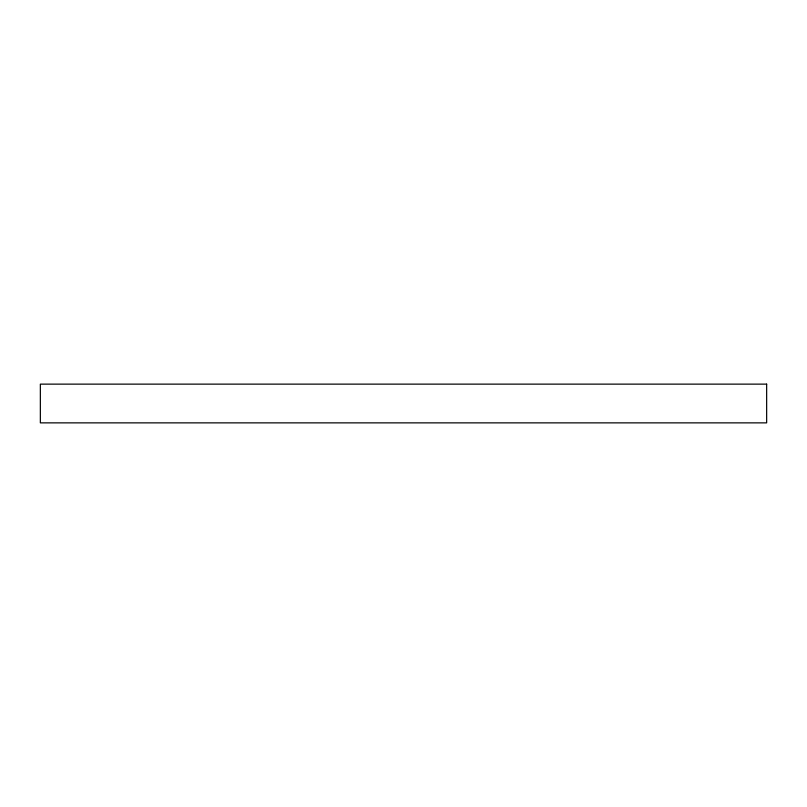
<?xml version="1.0" encoding="UTF-8"?>
<svg xmlns="http://www.w3.org/2000/svg" width="807" height="807" viewBox="0 0 807 807"><rect width="100%" height="100%" fill="white"/><g stroke="black" fill="none" stroke-linecap="round" stroke-linejoin="round"><path stroke-width="1.21" d="M766.65 384.132L40.35 384.132L40.35 422.868L766.65 422.868L766.65 384.132"/></g></svg>
